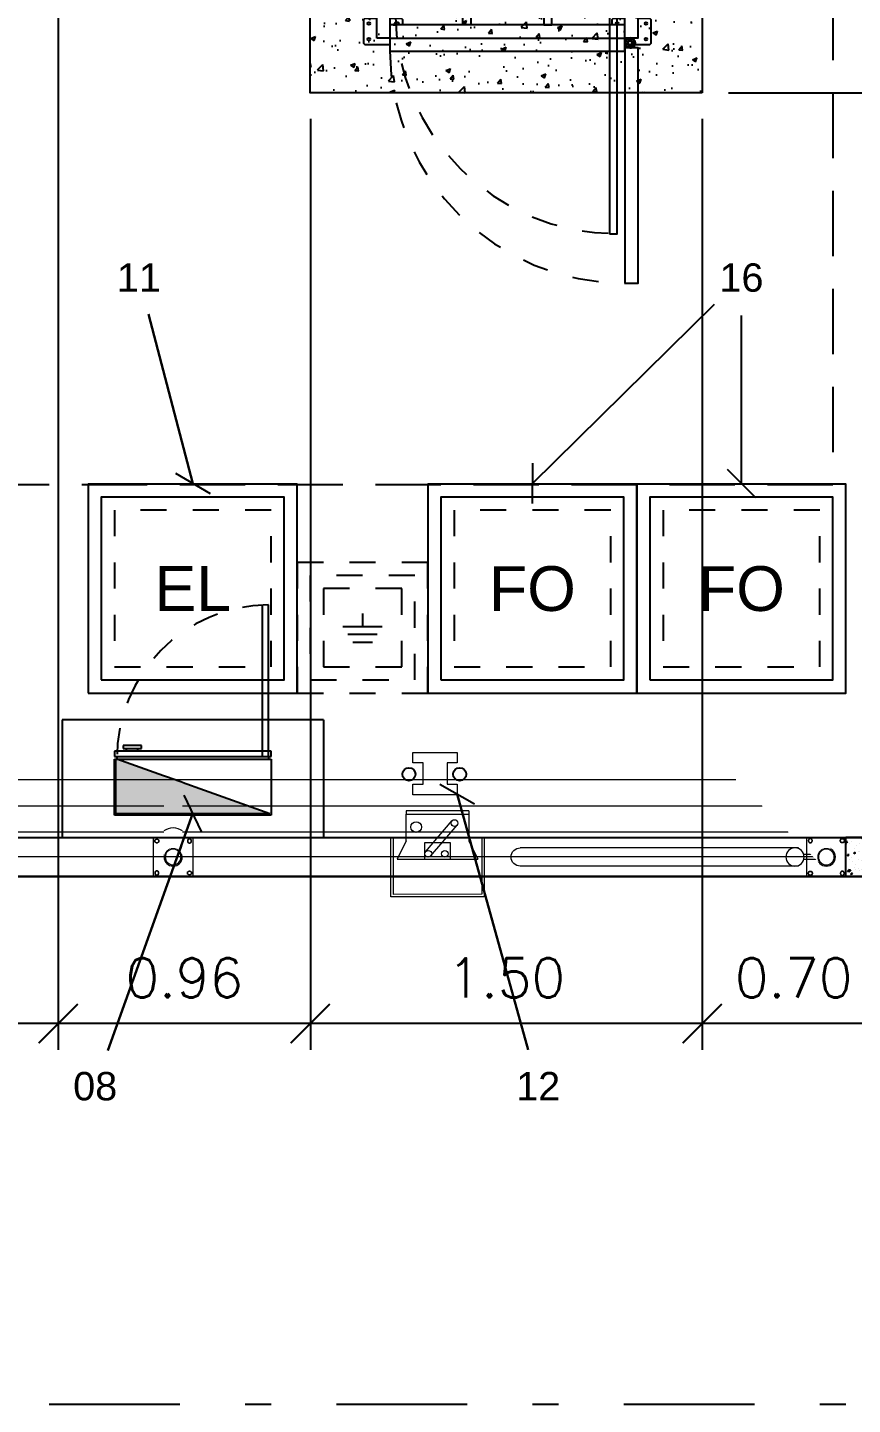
# Model space of a CAD drawing. Header units: inches. Extents: x -7660 to 802, y -193 to 3.
# Drawn here: x 215.03 to 218.19, y -93.46 to -88.19 of the extents above; entities that cross this region are included whole.
import ezdxf
from ezdxf.enums import TextEntityAlignment as Align

# ---------------------------------------------------------------- set-up
doc = ezdxf.new("R2010")
doc.units = ezdxf.units.IN
doc.header["$MEASUREMENT"] = 0
doc.set_wipeout_variables(frame=1)
for name, pattern in [('DASHDOT', [1, 0.5, -0.25, 0, -0.25]), ('DASHED2', [0.375, 0.25, -0.125]), ('HIDDEN', [0.375, 0.25, -0.125]), ('HIDDEN2', [0.1875, 0.125, -0.0625])]:
    doc.linetypes.add(name, pattern=pattern)
for name, color, linetype in [('0-A INSTALAR', 10, 'Continuous'), ('0-PENA03', 4, 'Continuous'), ('COTAS', 8, 'Continuous'), ('DM-COTAS', 7, 'Continuous'), ('PDF_0', 7, 'Continuous'), ('TANZ-COTAS', 8, 'Continuous'), ('TANZ-EXISTENTE', 9, 'Continuous')]:
    doc.layers.add(name, color=color, linetype=linetype)
doc.styles.add('Arial', font='arial.ttf')
doc.styles.add('Arial_TXT', font='arial.ttf')
doc.styles.add('cerca', font='romans.shx', dxfattribs={"height": 1})
doc.styles.add('Texto Cotas', font='romans.shx')
doc.linetypes.add('CERCA3', pattern='A,0.5,0.05,["X",cerca,S=0.1,R=0,X=-0.1,Y=-0.05],0.1', length=0.65)
doc.dimstyles.new('CLEMAR - 1-100', dxfattribs={"dimtxt": 15, "dimasz": 15, "dimexe": 7.5, "dimexo": 15, "dimgap": 7.5, "dimtad": 1, "dimdec": 0, "dimtxsty": 'Arial', "dimblk": 'OBLIQUE', "dimcen": 0, "dimdle": 7.5, "dimclrd": 8, "dimclre": 8, "dimclrt": 1, "dimadec": 0, "dimazin": 0, "dimtfac": 1, "dimtdec": 0, "dimtmove": 2, "dimatfit": 3, "dimldrblk": 'OBLIQUE', "dimfxl": 1, "dimtfill": 1, "dimtfillclr": 256, "dimarcsym": 0})
doc.dimstyles.new('huawei_stand Cota 1-100', dxfattribs={"dimscale": 0, "dimtxt": 0.15, "dimasz": 0.15, "dimexe": 0.1, "dimexo": 0.1, "dimgap": 0.1, "dimtad": 1, "dimzin": 0, "dimdsep": 46, "dimtxsty": 'Texto Cotas', "dimblk": 'ARCHTICK', "dimcen": 0.2, "dimdle": 0.1, "dimclrd": 256, "dimclre": 256, "dimclrt": 256, "dimadec": 0, "dimazin": 0, "dimtfac": 1, "dimtix": 1, "dimtmove": 0, "dimatfit": 3, "dimfxl": 1, "dimtolj": 1, "dimtzin": 0, "dimarcsym": 1})

# ---------------------------------------------------------------- blocks, each defined once
blk = doc.blocks.new('Base Planta Vivo Tipo 11')
at = {"true_color": 0xc7c8ca}
h = blk.add_hatch(dxfattribs=at)
h.set_pattern_fill('AR-CONC', color=9, scale=0.001)
h.set_pattern_definition([(50, (144.96999, -48.6538), (0.1821847, -0.015939), [0.01905, -0.20955]), (355, (144.96999, -48.6538), (-0.0352434, 0.191057), [0.01524, -0.1676406]), (100.4514, (144.98517, -48.65512), (0.146941, 0.175118), [0.01619, -0.17809]), (46.184, (144.96999, -48.603), (0.271079, -0.042042), [0.028575, -0.314325]), (96.6356, (144.99257, -48.6065), (0.237404, 0.247426), [0.024285, -0.267136]), (351.184, (144.96999, -48.603), (0.237404, 0.247426), [0.02286, -0.25146]), (21, (144.99539, -48.6157), (0.1516144, -0.102265), [0.01905, -0.20955]), (326, (144.99539, -48.6157), (0.061802, 0.184188), [0.01524, -0.16764]), (71.4514, (145.00802, -48.62422), (0.2134164, 0.081923), [0.01619, -0.17809]), (37.5, (144.969985, -48.653794), (0.0030886, 0.084555), [0, -0.165608, 0, -0.17018, 0, -0.168275]), (7.5, (144.969985, -48.65379), (0.0668197, 0.1001806), [0, -0.097028, 0, -0.161798, 0, -0.064135]), (327.5, (144.91334, -48.653794), (0.1355906, -0.0057287), [0, -0.0635, 0, -0.19812, 0, -0.26289]), (317.5, (144.88794, -48.65379), (0.1481292, 0.0254265), [0, -0.08255, 0, -0.131572, 0, -0.18669])])
h.paths.add_polyline_path([(145.6118, -44.4301), (144.1118, -44.4301), (144.1118, -45.9301), (145.6118, -45.9301)])
h.paths.add_polyline_path([(145.3167, -45.7093), (144.414, -45.7093), (144.414, -44.6975), (145.3167, -44.6975)], flags=16)
h.paths.add_polyline_path([(145.3167, -44.6975), (144.414, -44.6975), (144.414, -45.7093), (145.3167, -45.7093)], flags=16)
at = {"color": 251, "true_color": 0x636466}
blk.add_line((145.3168, -46.659), (145.3168, -45.7586), dxfattribs=at)
blk.add_lwpolyline([(145.6118, -45.9301), (144.1118, -45.9301), (144.1118, -44.4301), (145.6118, -44.4301)], close=True)
at = {"lineweight": 25}
for points in [[(144.414, -44.6962), (145.3144, -44.6962), (145.3144, -44.6458), (144.414, -44.6458)], [(145.3159, -45.7206), (145.3144, -44.6458), (145.3642, -44.6458), (145.3657, -45.7206)], [(144.4155, -45.7206), (145.3159, -45.7206), (145.3159, -45.6708), (144.4155, -45.6708)]]:
    blk.add_lwpolyline(points, close=True, dxfattribs=at)
for points in [[(145.3527, -45.7455), (145.4108, -45.7455), (145.4161, -45.7407), (145.4161, -45.6506), (145.4108, -45.6453), (145.3657, -45.6453)], [(144.4155, -45.7206), (144.4155, -45.7704), (145.3159, -45.7704), (145.3159, -45.7206)], [(145.3159, -45.7455), (145.3165, -45.7455)]]:
    blk.add_lwpolyline(points, dxfattribs=at)
blk.add_lwpolyline([(145.3354, -45.7199, 0.388857), (145.3162, -45.7374, 1.044652), (145.3547, -45.7391)], format="xyb", dxfattribs=at)
at = {"color": 251, "true_color": 0x636466}
blk.add_lwpolyline([(145.3168, -46.659), (145.3666, -46.659), (145.3666, -45.7586), (145.3168, -45.7586)], dxfattribs=at)
at = {"color": 251, "linetype": 'HIDDEN2', "ltscale": 0.5, "true_color": 0x636466}
blk.add_arc((145.3168, -45.7576), 0.9014, 180.8112, 270, dxfattribs=at)
at = {"layer": 'PDF_0', "lineweight": 25}
for centre, radius in [((144.3345, -44.6406), 0.00504), ((144.4447, -44.6406), 0.00504), ((145.2847, -44.6406), 0.00504), ((145.395, -44.6406), 0.00504), ((144.3345, -44.7005), 0.00504), ((144.4447, -44.7005), 0.00504), ((145.2847, -44.7005), 0.00504), ((145.395, -44.7005), 0.00504), ((144.336, -45.665), 0.00504), ((144.4462, -45.665), 0.00504), ((145.2862, -45.665), 0.00504), ((145.3965, -45.665), 0.00504), ((144.336, -45.7249), 0.00504), ((145.3354, -45.7391), 0.0193), ((145.3354, -45.7391), 0.0169), ((145.3354, -45.7391), 0.00978), ((145.3354, -45.7391), 0.00978), ((145.3354, -45.7391), 0.00741), ((145.3965, -45.7249), 0.00504)]:
    blk.add_circle(centre, radius, dxfattribs=at)
at = {"linetype": 'HIDDEN', "ltscale": 0.5}
blk.add_wipeout([(144.4368, -44.7451), (145.2868, -44.7451), (145.2868, -45.6196), (144.4368, -45.6196)], dxfattribs=at)
at = {"lineweight": 25}
for points in [[(144.4638, -44.6458), (144.4638, -44.6257), (144.4591, -44.6209), (144.3192, -44.6209), (144.3138, -44.6257), (144.3138, -44.7158), (144.3192, -44.7211), (144.3642, -44.7211)], [(145.3642, -44.7211), (145.4093, -44.7211), (145.4146, -44.7158), (145.4146, -44.6257), (145.4093, -44.6209), (145.2694, -44.6209), (145.264, -44.6257), (145.264, -44.6458)], [(144.414, -44.7211), (144.4591, -44.7211), (144.4638, -44.7158), (144.4638, -44.6962)], [(145.264, -44.6962), (145.264, -44.7158), (145.2694, -44.7211), (145.3144, -44.7211)], [(144.3657, -45.6453), (144.3207, -45.6453), (144.3153, -45.6506), (144.3153, -45.7407), (144.3207, -45.7455), (144.4155, -45.7455)], [(144.4653, -45.6708), (144.4653, -45.6506), (144.4606, -45.6453), (144.4155, -45.6453)], [(145.3159, -45.6453), (145.2709, -45.6453), (145.2655, -45.6506), (145.2655, -45.6708)]]:
    blk.add_lwpolyline(points, dxfattribs=at)
for points in [[(144.3657, -45.7206), (144.3642, -44.6458), (144.414, -44.6458), (144.4155, -45.7206)], [(144.6944, -44.6962), (144.724, -44.6962), (144.7255, -45.6708), (144.6959, -45.6708)], [(145.0044, -44.6962), (145.0059, -45.6708), (145.0355, -45.6708), (145.034, -44.6962)]]:
    blk.add_lwpolyline(points, close=True, dxfattribs=at)
at = {"color": 251, "true_color": 0x636466}
blk.add_lwpolyline([(145.2568, -46.4696), (145.2868, -46.4696), (145.2868, -45.6196), (145.2568, -45.6196)], close=True, dxfattribs=at)
at = {"color": 6, "linetype": 'Continuous'}
for centre in [(144.9628, -45.0776), (144.9628, -45.1776)]:
    blk.add_circle(centre, 0.0284, dxfattribs=at)
at = {"color": 3, "linetype": 'Continuous'}
blk.add_circle((144.7627, -45.179), 0.0174, dxfattribs=at)
at = {"color": 5, "linetype": 'Continuous'}
blk.add_circle((144.8628, -45.1783), 0.0284, dxfattribs=at)
at = {"color": 251, "linetype": 'HIDDEN2', "ltscale": 0.5, "true_color": 0x636466}
blk.add_arc((145.2868, -45.6196), 0.85, 180, 270, dxfattribs=at)
blk = doc.blocks.new('rgrg0r5gw51gw1egw1eg')
for p, q in [((3385.5664, -235.9365), (3385.5664, -236.0822)), ((3385.7121, -235.9365), (3385.5664, -235.9365)), ((3385.5668, -235.9621), (3385.5668, -235.9621)), ((3385.5687, -235.9595), (3385.5687, -235.9595)), ((3385.5793, -235.9564), (3385.5729, -235.9539)), ((3385.5747, -235.9595), (3385.5729, -235.9539)), ((3385.5794, -235.9564), (3385.5748, -235.9595)), ((3385.584, -235.9609), (3385.5758, -235.9622)), ((3385.5759, -235.962), (3385.5769, -235.9532)), ((3385.5841, -235.9607), (3385.5769, -235.9531)), ((3385.5852, -235.949), (3385.5862, -235.9432)), ((3385.5909, -235.9479), (3385.5853, -235.9484)), ((3385.5907, -235.9479), (3385.5862, -235.9426)), ((3385.5986, -235.9698), (3385.5986, -235.9698)), ((3385.6004, -235.9612), (3385.6004, -235.9612)), ((3385.6124, -235.9372), (3385.6124, -235.9372)), ((3385.6136, -235.968), (3385.6136, -235.968)), ((3385.6181, -235.9574), (3385.6181, -235.9574)), ((3385.6236, -235.9643), (3385.6236, -235.9643)), ((3385.6479, -235.9677), (3385.6479, -235.9677)), ((3385.6515, -235.9432), (3385.6526, -235.9374)), ((3385.6572, -235.9421), (3385.6517, -235.9426)), ((3385.657, -235.9421), (3385.6526, -235.9368)), ((3385.66, -235.9437), (3385.66, -235.9437)), ((3385.6611, -235.9745), (3385.6611, -235.9745)), ((3385.6674, -235.9553), (3385.6674, -235.9553)), ((3385.6828, -235.9456), (3385.6745, -235.9469)), ((3385.6746, -235.9467), (3385.6756, -235.9379)), ((3385.6829, -235.9453), (3385.6756, -235.9378)), ((3385.682, -235.972), (3385.682, -235.972)), ((3385.6927, -235.9401), (3385.6927, -235.9401)), ((3385.6973, -235.9657), (3385.6973, -235.9657)), ((3385.7121, -235.9489), (3385.7058, -235.9465)), ((3385.7077, -235.9521), (3385.7058, -235.9465)), ((3385.7072, -235.9439), (3385.7072, -235.9439)), ((3385.7121, -235.9491), (3385.7077, -235.9521)), ((3385.708, -235.9507), (3385.708, -235.9507)), ((3385.7121, -235.9365), (3385.7121, -236.0822)), ((3385.568, -235.9929), (3385.568, -235.9929)), ((3385.5691, -236.0237), (3385.5691, -236.0237)), ((3385.5723, -236.0186), (3385.5734, -236.0128)), ((3385.578, -236.0175), (3385.5725, -236.018)), ((3385.5778, -236.0175), (3385.5734, -236.0122)), ((3385.5809, -236.0009), (3385.5809, -236.0009)), ((3385.5871, -236.0065), (3385.5871, -236.0065)), ((3385.5897, -235.9931), (3385.5897, -235.9931)), ((3385.6018, -236.0234), (3385.5954, -236.021)), ((3385.5973, -236.0266), (3385.5954, -236.021)), ((3385.6019, -236.0235), (3385.5973, -236.0266)), ((3385.6031, -235.9806), (3385.6031, -235.9806)), ((3385.6147, -235.9988), (3385.6147, -235.9988)), ((3385.6248, -235.9977), (3385.6248, -235.9977)), ((3385.6349, -236.0102), (3385.6349, -236.0102)), ((3385.6365, -236.0044), (3385.6365, -236.0044)), ((3385.6387, -236.0128), (3385.6398, -236.007)), ((3385.6444, -236.0117), (3385.6389, -236.0122)), ((3385.6442, -236.0117), (3385.6397, -236.0064)), ((3385.6479, -236.0008), (3385.6479, -236.0008)), ((3385.6496, -235.9894), (3385.6519, -235.9871)), ((3385.6695, -236.0094), (3385.6496, -235.9894)), ((3385.6695, -236.0094), (3385.6496, -236.0293)), ((3385.6571, -235.9862), (3385.6506, -235.9837)), ((3385.6525, -235.9893), (3385.6506, -235.9837)), ((3385.6709, -236.0061), (3385.6519, -235.9871)), ((3385.6709, -236.0127), (3385.6519, -236.0317)), ((3385.6571, -235.9862), (3385.6525, -235.9893)), ((3385.657, -235.9899), (3385.657, -235.9899)), ((3385.6622, -236.0053), (3385.6622, -236.0053)), ((3385.7121, -236.0061), (3385.6709, -236.0061)), ((3385.7121, -236.0127), (3385.6709, -236.0127)), ((3385.6859, -236.0023), (3385.6859, -236.0023)), ((3385.6888, -236.0194), (3385.6888, -236.0194)), ((3385.7051, -236.007), (3385.7061, -236.0012)), ((3385.7108, -236.0059), (3385.7052, -236.0064)), ((3385.7106, -236.0059), (3385.7061, -236.0005)), ((3385.7064, -236.0085), (3385.7064, -236.0085)), ((3385.7091, -235.9815), (3385.7091, -235.9815)), ((3385.7103, -236.0123), (3385.7103, -236.0123)), ((3385.711, -235.9991), (3385.711, -235.9991)), ((3385.5718, -236.0661), (3385.5664, -236.0605)), ((3385.5718, -236.0663), (3385.5664, -236.0672)), ((3385.5702, -236.0545), (3385.5702, -236.0545)), ((3385.58, -236.0584), (3385.58, -236.0584)), ((3385.5856, -236.0662), (3385.5856, -236.0662)), ((3385.5995, -236.0426), (3385.5995, -236.0426)), ((3385.6051, -236.0538), (3385.6051, -236.0538)), ((3385.6141, -236.0296), (3385.6141, -236.0296)), ((3385.6158, -236.0296), (3385.6158, -236.0296)), ((3385.6169, -236.0604), (3385.6169, -236.0604)), ((3385.6259, -236.0822), (3385.6269, -236.0766)), ((3385.6314, -236.0813), (3385.6269, -236.0759)), ((3385.635, -236.0641), (3385.635, -236.0641)), ((3385.6384, -236.0661), (3385.6384, -236.0661)), ((3385.6491, -236.0342), (3385.6491, -236.0342)), ((3385.6496, -236.0293), (3385.6519, -236.0317)), ((3385.6535, -236.0518), (3385.6535, -236.0518)), ((3385.6545, -236.0517), (3385.6545, -236.0517)), ((3385.6623, -236.0521), (3385.6634, -236.0433)), ((3385.6705, -236.051), (3385.6623, -236.0523)), ((3385.6633, -236.0361), (3385.6633, -236.0361)), ((3385.6706, -236.0508), (3385.6634, -236.0433)), ((3385.6645, -236.0669), (3385.6645, -236.0669)), ((3385.6723, -236.0373), (3385.6723, -236.0373)), ((3385.6796, -236.0533), (3385.6731, -236.0508)), ((3385.675, -236.0564), (3385.6731, -236.0508)), ((3385.6735, -236.0707), (3385.6735, -236.0707)), ((3385.6796, -236.0533), (3385.675, -236.0564)), ((3385.6844, -236.062), (3385.6844, -236.062)), ((3385.6922, -236.0766), (3385.6933, -236.0708)), ((3385.6979, -236.0755), (3385.6924, -236.076)), ((3385.6977, -236.0755), (3385.6933, -236.0701)), ((3385.6966, -236.0737), (3385.6966, -236.0737)), ((3385.7039, -236.0496), (3385.7039, -236.0496)), ((3385.7074, -236.0611), (3385.7074, -236.0611)), ((3385.7114, -236.0431), (3385.7114, -236.0431)), ((3385.7121, -236.0822), (3385.5664, -236.0822)), ((3385.6316, -236.0813), (3385.626, -236.0818))]:
    blk.add_line(p, q)
blk = doc.blocks.new('gdhhgh')
for p, q in [((0.6931, 1.0972), (0.6278, 1.1118)), ((0.6324, 1.1045), (0.6351, 1.1165)), ((0.6335, 1.0813), (0.643, 1.1237)), ((0.6351, 1.1165), (0.6411, 1.1151)), ((0.68, 1.098), (0.6393, 1.1071)), ((0.6809, 1.102), (0.6402, 1.1111)), ((0.6551, 1.0925), (0.6612, 1.1197)), ((0.6555, 1.1126), (0.6677, 1.1099)), ((0.6595, 1.0915), (0.6656, 1.1187)), ((0.6704, 1.1221), (0.6677, 1.1099)), ((0.6742, 1.0722), (0.6837, 1.1146)), ((0.6355, 1.0669), (0.4332, 0.1644)), ((0.6662, 1.06), (0.464, 0.1575)), ((0.6963, 1.0673), (0.6114, 1.0863)), ((0.6324, 1.1045), (0.6384, 1.1031)), ((0.6851, 1.0927), (0.6791, 1.094)), ((0.6878, 1.1047), (0.6818, 1.106)), ((0.6851, 1.0927), (0.6878, 1.1047)), ((0.6449, 1.037), (0.5344, 0.5438)), ((0.651, 1.0356), (0.6388, 1.0384)), ((0.651, 1.0356), (0.6483, 1.0234)), ((0.5744, 0.5766), (0.5123, 0.5906)), ((0.4521, 0.1763), (0.5344, 0.5438)), ((0.5283, 0.5452), (0.5405, 0.5425)), ((0.5378, 0.5303), (0.5405, 0.5425)), ((0.3914, 0.2116), (0.3977, 0.2156)), ((0.4214, 0.1644), (0.3914, 0.2116)), ((0.4253, 0.1719), (0.3977, 0.2156)), ((0.4664, 0.2116), (0.4636, 0.1994)), ((0.4142, 0.1616), (0.4132, 0.1571)), ((0.4333, 0.1573), (0.4142, 0.1616)), ((0.4204, 0.1602), (0.4231, 0.1724)), ((0.4282, 0.1713), (0.4231, 0.1724)), ((0.4255, 0.1591), (0.4282, 0.1713)), ((0.4636, 0.1994), (0.4514, 0.2021)), ((0.4356, 0.1521), (0.4132, 0.1571))]:
    blk.add_line(p, q)
at = {"linetype": 'HIDDEN', "ltscale": 0.25}
blk.add_line((0.6539, 1.0768), (0.2109, 0.2316), dxfattribs=at)
for centre, radius in [((0.5918, 1.0914), 0.0158), ((0.5885, 1.0903), 0.00666), ((0.6539, 1.0768), 0.0158), ((0.7162, 1.0635), 0.0158), ((0.5433, 0.5836), 0.0158), ((0.4245, 0.1664), 0.00369), ((0.4486, 0.161), 0.0158)]:
    blk.add_circle(centre, radius)
blk.add_arc((0.6539, 1.0768), 0.0209, 167.3687, 347.3687)
blk.add_arc((0.6533, 1.0741), 0.9516, 242.297, 257.3687, dxfattribs=at)
at = {"yscale": 1.029517181521879, "zscale": 1.029517181521879, "rotation": 257.3686915360678}
for p, xscale in [((999.9879, 3349.2732), 1.029517181521879), ((-524.6896, -3454.2768), -1.02951718152188)]:
    blk.add_blockref('rgrg0r5gw51gw1egw1eg', p, dxfattribs=dict(at, xscale=xscale))
blk = doc.blocks.new('*U588')
at = {"lineweight": 5}
for p, q in [((5535.91, 2516.4599), (5535.909, 2516.4599)), ((5535.91, 2516.4535), (5535.909, 2516.4535)), ((5535.9105, 2516.4608), (5535.91, 2516.4617)), ((5535.9105, 2516.4526), (5535.91, 2516.4517)), ((5535.9161, 2516.464), (5535.9156, 2516.4649)), ((5535.9161, 2516.4494), (5535.9156, 2516.4485)), ((5535.9171, 2516.464), (5535.9176, 2516.4649)), ((5535.9171, 2516.4494), (5535.9176, 2516.4485)), ((5535.9227, 2516.4608), (5535.9232, 2516.4617)), ((5535.9227, 2516.4526), (5535.9232, 2516.4517)), ((5535.9232, 2516.4599), (5535.9242, 2516.4599)), ((5535.9232, 2516.4535), (5535.9242, 2516.4535)), ((5536.0347, 2516.4599), (5536.0337, 2516.4599)), ((5536.0347, 2516.4535), (5536.0337, 2516.4535)), ((5536.0352, 2516.4608), (5536.0347, 2516.4617)), ((5536.0352, 2516.4526), (5536.0347, 2516.4517)), ((5536.0409, 2516.464), (5536.0404, 2516.4649)), ((5536.0409, 2516.4494), (5536.0404, 2516.4485)), ((5536.0419, 2516.464), (5536.0424, 2516.4649)), ((5536.0419, 2516.4494), (5536.0424, 2516.4485)), ((5536.0475, 2516.4608), (5536.048, 2516.4617)), ((5536.0475, 2516.4526), (5536.048, 2516.4517)), ((5536.048, 2516.4599), (5536.049, 2516.4599)), ((5536.048, 2516.4535), (5536.049, 2516.4535)), ((5535.91, 2516.3375), (5535.909, 2516.3375)), ((5535.9105, 2516.3384), (5535.91, 2516.3392)), ((5535.9161, 2516.3416), (5535.9156, 2516.3425)), ((5535.9171, 2516.3416), (5535.9176, 2516.3425)), ((5535.9227, 2516.3384), (5535.9232, 2516.3392)), ((5535.9232, 2516.3375), (5535.9242, 2516.3375)), ((5535.969, 2516.3619), (5535.969, 2516.309)), ((5535.979, 2516.3605), (5535.979, 2516.3105)), ((5535.989, 2516.3619), (5535.989, 2516.309)), ((5535.91, 2516.331), (5535.909, 2516.331)), ((5535.9105, 2516.3302), (5535.91, 2516.3293)), ((5535.9161, 2516.3269), (5535.9156, 2516.3261)), ((5535.9171, 2516.3269), (5535.9176, 2516.3261)), ((5535.9227, 2516.3302), (5535.9232, 2516.3293)), ((5535.9232, 2516.331), (5535.9242, 2516.331)), ((5536.014, 2516.2889), (5536.014, 2515.2239)), ((5535.9137, 2513.964), (5535.9128, 2513.9645)), ((5535.9145, 2513.9645), (5535.9145, 2513.9655)), ((5535.921, 2513.9645), (5535.921, 2513.9655)), ((5535.9219, 2513.964), (5535.9227, 2513.9645)), ((5536.0361, 2513.964), (5536.0352, 2513.9645)), ((5536.0369, 2513.9645), (5536.0369, 2513.9655)), ((5536.0434, 2513.9645), (5536.0434, 2513.9655)), ((5536.0443, 2513.964), (5536.0452, 2513.9645)), ((5535.9104, 2513.9584), (5535.9095, 2513.9589)), ((5535.9104, 2513.9574), (5535.9095, 2513.9569)), ((5535.9137, 2513.9518), (5535.9128, 2513.9513)), ((5535.9145, 2513.9513), (5535.9145, 2513.9503)), ((5535.921, 2513.9513), (5535.921, 2513.9503)), ((5535.9219, 2513.9518), (5535.9227, 2513.9513)), ((5535.9251, 2513.9584), (5535.926, 2513.9589)), ((5535.9251, 2513.9574), (5535.926, 2513.9569)), ((5536.0328, 2513.9584), (5536.032, 2513.9589)), ((5536.0328, 2513.9574), (5536.032, 2513.9569)), ((5536.0475, 2513.9584), (5536.0484, 2513.9589)), ((5536.0475, 2513.9574), (5536.0484, 2513.9569)), ((5535.9104, 2513.8336), (5535.9095, 2513.8341)), ((5535.9104, 2513.8326), (5535.9095, 2513.8321)), ((5535.9137, 2513.8392), (5535.9128, 2513.8397)), ((5535.9137, 2513.827), (5535.9128, 2513.8265)), ((5535.9145, 2513.8397), (5535.9145, 2513.8407)), ((5535.9145, 2513.8265), (5535.9145, 2513.8255)), ((5535.921, 2513.8397), (5535.921, 2513.8407)), ((5535.921, 2513.8265), (5535.921, 2513.8255)), ((5535.9219, 2513.8392), (5535.9227, 2513.8397)), ((5535.9219, 2513.827), (5535.9227, 2513.8265)), ((5535.9251, 2513.8336), (5535.926, 2513.8341)), ((5535.9251, 2513.8326), (5535.926, 2513.8321)), ((5536.0328, 2513.8326), (5536.032, 2513.8321)), ((5536.0361, 2513.827), (5536.0352, 2513.8265)), ((5536.0369, 2513.8265), (5536.0369, 2513.8255)), ((5536.0434, 2513.8265), (5536.0434, 2513.8255)), ((5536.0443, 2513.827), (5536.0452, 2513.8265)), ((5536.0475, 2513.8326), (5536.0484, 2513.8321))]:
    blk.add_line(p, q, dxfattribs=at)
at = {"linetype": 'CERCA3', "lineweight": 5, "ltscale": 0.3}
blk.add_line((5535.979, 2516.3655), (5535.979, 2509.345), dxfattribs=at)
at = {"lineweight": 5}
for points in [[(5535.9242, 2516.4599), (5535.9242, 2516.4535, -0.267949), (5535.9232, 2516.4517), (5535.9176, 2516.4485, -0.267949), (5535.9156, 2516.4485), (5535.91, 2516.4517, -0.267949), (5535.909, 2516.4535), (5535.909, 2516.4599, -0.267949), (5535.91, 2516.4617), (5535.9156, 2516.4649, -0.267949), (5535.9176, 2516.4649), (5535.9232, 2516.4617, -0.267949)], [(5535.9232, 2516.4599), (5535.9232, 2516.4535, -0.267949), (5535.9227, 2516.4526), (5535.9171, 2516.4494, -0.267949), (5535.9161, 2516.4494), (5535.9105, 2516.4526, -0.267949), (5535.91, 2516.4535), (5535.91, 2516.4599, -0.267949), (5535.9105, 2516.4608), (5535.9161, 2516.464, -0.267949), (5535.9171, 2516.464), (5535.9227, 2516.4608, -0.267949)], [(5536.0337, 2516.4599), (5536.0337, 2516.4535, 0.267949), (5536.0347, 2516.4517), (5536.0404, 2516.4485, 0.267949), (5536.0424, 2516.4485), (5536.048, 2516.4517, 0.267949), (5536.049, 2516.4535), (5536.049, 2516.4599, 0.267949), (5536.048, 2516.4617), (5536.0424, 2516.4649, 0.267949), (5536.0404, 2516.4649), (5536.0347, 2516.4617, 0.267949)], [(5536.0347, 2516.4599), (5536.0347, 2516.4535, 0.267949), (5536.0352, 2516.4526), (5536.0409, 2516.4494, 0.267949), (5536.0419, 2516.4494), (5536.0475, 2516.4526, 0.267949), (5536.048, 2516.4535), (5536.048, 2516.4599, 0.267949), (5536.0475, 2516.4608), (5536.0419, 2516.464, 0.267949), (5536.0409, 2516.464), (5536.0352, 2516.4608, 0.267949)], [(5535.9242, 2516.331), (5535.9242, 2516.3375, 0.267949), (5535.9232, 2516.3392), (5535.9176, 2516.3425, 0.267949), (5535.9156, 2516.3425), (5535.91, 2516.3392, 0.267949), (5535.909, 2516.3375), (5535.909, 2516.331, 0.267949), (5535.91, 2516.3293), (5535.9156, 2516.3261, 0.267949), (5535.9176, 2516.3261), (5535.9232, 2516.3293, 0.267949)], [(5535.9232, 2516.331), (5535.9232, 2516.3375, 0.267949), (5535.9227, 2516.3384), (5535.9171, 2516.3416, 0.267949), (5535.9161, 2516.3416), (5535.9105, 2516.3384, 0.267949), (5535.91, 2516.3375), (5535.91, 2516.331, 0.267949), (5535.9105, 2516.3302), (5535.9161, 2516.3269, 0.267949), (5535.9171, 2516.3269), (5535.9227, 2516.3302, 0.267949)], [(5535.9145, 2513.9503), (5535.921, 2513.9503, 0.267949), (5535.9227, 2513.9513), (5535.926, 2513.9569, 0.267949), (5535.926, 2513.9589), (5535.9227, 2513.9645, 0.267949), (5535.921, 2513.9655), (5535.9145, 2513.9655, 0.267949), (5535.9128, 2513.9645), (5535.9095, 2513.9589, 0.267949), (5535.9095, 2513.9569), (5535.9128, 2513.9513, 0.267949)], [(5535.9145, 2513.9513), (5535.921, 2513.9513, 0.267949), (5535.9219, 2513.9518), (5535.9251, 2513.9574, 0.267949), (5535.9251, 2513.9584), (5535.9219, 2513.964, 0.267949), (5535.921, 2513.9645), (5535.9145, 2513.9645, 0.267949), (5535.9137, 2513.964), (5535.9104, 2513.9584, 0.267949), (5535.9104, 2513.9574), (5535.9137, 2513.9518, 0.267949)], [(5535.9145, 2513.8407), (5535.921, 2513.8407, -0.267949), (5535.9227, 2513.8397), (5535.926, 2513.8341, -0.267949), (5535.926, 2513.8321), (5535.9227, 2513.8265, -0.267949), (5535.921, 2513.8255), (5535.9145, 2513.8255, -0.267949), (5535.9128, 2513.8265), (5535.9095, 2513.8321, -0.267949), (5535.9095, 2513.8341), (5535.9128, 2513.8397, -0.267949)], [(5535.9145, 2513.8397), (5535.921, 2513.8397, -0.267949), (5535.9219, 2513.8392), (5535.9251, 2513.8336, -0.267949), (5535.9251, 2513.8326), (5535.9219, 2513.827, -0.267949), (5535.921, 2513.8265), (5535.9145, 2513.8265, -0.267949), (5535.9137, 2513.827), (5535.9104, 2513.8326, -0.267949), (5535.9104, 2513.8336), (5535.9137, 2513.8392, -0.267949)]]:
    blk.add_lwpolyline(points, format="xyb", close=True, dxfattribs=at)
at = {"linetype": 'CERCA3', "lineweight": 5, "ltscale": 0.3}
for points in [[(5536.0752, 2509.4412), (5536.0752, 2516.2497)], [(5536.1752, 2509.5413), (5536.1752, 2516.1497)]]:
    blk.add_lwpolyline(points, dxfattribs=at)
at = {"lineweight": 5}
for centre in [(5535.979, 2516.3955), (5535.979, 2516.2755), (5535.979, 2516.2755), (5535.979, 2513.8955)]:
    blk.add_circle(centre, 0.035, dxfattribs=at)
blk.add_arc((5535.979, 2515.2239), 0.035, 180, 0, dxfattribs=at)
for points in [[(5535.9542, 2516.3707), (5536.2834, 2516.0414), (5536.2948, 2516.0338), (5536.3025, 2516.0316), (5536.3095, 2516.0311), (5536.3138, 2516.0316), (5536.3199, 2516.0331), (5536.323, 2516.0344), (5536.328, 2516.0372), (5536.3329, 2516.0414), (5536.3351, 2516.0438), (5536.3372, 2516.0465), (5536.3393, 2516.0501), (5536.3409, 2516.0536), (5536.3421, 2516.0576), (5536.343, 2516.0627), (5536.3431, 2516.0686), (5536.3422, 2516.0743), (5536.3411, 2516.0781), (5536.339, 2516.0827), (5536.3364, 2516.0868), (5536.3329, 2516.0909), (5536.0037, 2516.4202), (5536.0067, 2516.4168), (5536.0099, 2516.4119), (5536.0116, 2516.408), (5536.013, 2516.4036), (5536.0138, 2516.3988), (5536.014, 2516.3949), (5536.0137, 2516.3909), (5536.0128, 2516.3866), (5536.0119, 2516.3836), (5536.0093, 2516.3781), (5536.0064, 2516.3738), (5536.0037, 2516.3707), (5536.0011, 2516.3683), (5535.9976, 2516.3658), (5535.994, 2516.3639), (5535.9898, 2516.3622), (5535.9856, 2516.3611), (5535.9796, 2516.3605), (5535.975, 2516.3607), (5535.9671, 2516.3625), (5535.9636, 2516.364), (5535.958, 2516.3675)], [(5535.979, 2513.8605), (5536.3096, 2513.8604), (5536.323, 2513.8631), (5536.33, 2513.8669), (5536.3353, 2513.8716), (5536.338, 2513.875), (5536.3412, 2513.8803), (5536.3425, 2513.8834), (5536.344, 2513.8889), (5536.3446, 2513.8954), (5536.3444, 2513.8986), (5536.344, 2513.902), (5536.3429, 2513.9061), (5536.3416, 2513.9096), (5536.3396, 2513.9134), (5536.3367, 2513.9176), (5536.3325, 2513.9218), (5536.3279, 2513.9252), (5536.3244, 2513.9271), (5536.3196, 2513.9289), (5536.3149, 2513.93), (5536.3096, 2513.9304), (5535.979, 2513.9305), (5535.9835, 2513.9302), (5535.9893, 2513.9289), (5535.9932, 2513.9275), (5535.9973, 2513.9253), (5536.0012, 2513.9225), (5536.0041, 2513.9199), (5536.0067, 2513.9168), (5536.0092, 2513.9131), (5536.0107, 2513.9103), (5536.0127, 2513.9047), (5536.0137, 2513.8995), (5536.014, 2513.8955), (5536.0138, 2513.8919), (5536.0131, 2513.8877), (5536.0119, 2513.8837), (5536.0102, 2513.8796), (5536.008, 2513.8759), (5536.0041, 2513.8712), (5536.0008, 2513.8681), (5535.9939, 2513.8638), (5535.9904, 2513.8624), (5535.984, 2513.8608)]]:
    blk.add_wipeout(points, dxfattribs=at)
for p, q in [((5536.0347, 2516.3375), (5536.0337, 2516.3375)), ((5536.0352, 2516.3384), (5536.0347, 2516.3392)), ((5536.0409, 2516.3416), (5536.0404, 2516.3425)), ((5536.0419, 2516.3416), (5536.0424, 2516.3425)), ((5536.0475, 2516.3384), (5536.048, 2516.3392)), ((5536.048, 2516.3375), (5536.049, 2516.3375)), ((5535.944, 2516.2889), (5535.944, 2515.2239)), ((5536.0347, 2516.331), (5536.0337, 2516.331)), ((5536.0352, 2516.3302), (5536.0347, 2516.3293)), ((5536.0409, 2516.3269), (5536.0404, 2516.3261)), ((5536.0419, 2516.3269), (5536.0424, 2516.3261)), ((5536.0475, 2516.3302), (5536.048, 2516.3293)), ((5536.048, 2516.331), (5536.049, 2516.331)), ((5536.0361, 2513.9518), (5536.0352, 2513.9513)), ((5536.0369, 2513.9513), (5536.0369, 2513.9503)), ((5536.0434, 2513.9513), (5536.0434, 2513.9503)), ((5536.0443, 2513.9518), (5536.0452, 2513.9513)), ((5536.0328, 2513.8336), (5536.032, 2513.8341)), ((5536.0361, 2513.8392), (5536.0352, 2513.8397)), ((5536.0369, 2513.8397), (5536.0369, 2513.8407)), ((5536.0434, 2513.8397), (5536.0434, 2513.8407)), ((5536.0443, 2513.8392), (5536.0452, 2513.8397)), ((5536.0475, 2513.8336), (5536.0484, 2513.8341))]:
    blk.add_line(p, q, dxfattribs=at)
blk.add_lwpolyline([(5536.054, 2516.3205), (5536.054, 2516.4705), (5535.904, 2516.4705), (5535.904, 2516.3205)], close=True, dxfattribs=at)
for points in [[(5536.0337, 2516.331), (5536.0337, 2516.3375, -0.267949), (5536.0347, 2516.3392), (5536.0404, 2516.3425, -0.267949), (5536.0424, 2516.3425), (5536.048, 2516.3392, -0.267949), (5536.049, 2516.3375), (5536.049, 2516.331, -0.267949), (5536.048, 2516.3293), (5536.0424, 2516.3261, -0.267949), (5536.0404, 2516.3261), (5536.0347, 2516.3293, -0.267949)], [(5536.0347, 2516.331), (5536.0347, 2516.3375, -0.267949), (5536.0352, 2516.3384), (5536.0409, 2516.3416, -0.267949), (5536.0419, 2516.3416), (5536.0475, 2516.3384, -0.267949), (5536.048, 2516.3375), (5536.048, 2516.331, -0.267949), (5536.0475, 2516.3302), (5536.0419, 2516.3269, -0.267949), (5536.0409, 2516.3269), (5536.0352, 2516.3302, -0.267949)], [(5536.0434, 2513.9503), (5536.0369, 2513.9503, -0.267949), (5536.0352, 2513.9513), (5536.032, 2513.9569, -0.267949), (5536.032, 2513.9589), (5536.0352, 2513.9645, -0.267949), (5536.0369, 2513.9655), (5536.0434, 2513.9655, -0.267949), (5536.0452, 2513.9645), (5536.0484, 2513.9589, -0.267949), (5536.0484, 2513.9569), (5536.0452, 2513.9513, -0.267949)], [(5536.0434, 2513.9513), (5536.0369, 2513.9513, -0.267949), (5536.0361, 2513.9518), (5536.0328, 2513.9574, -0.267949), (5536.0328, 2513.9584), (5536.0361, 2513.964, -0.267949), (5536.0369, 2513.9645), (5536.0434, 2513.9645, -0.267949), (5536.0443, 2513.964), (5536.0475, 2513.9584, -0.267949), (5536.0475, 2513.9574), (5536.0443, 2513.9518, -0.267949)], [(5536.0434, 2513.8407), (5536.0369, 2513.8407, 0.267949), (5536.0352, 2513.8397), (5536.032, 2513.8341, 0.267949), (5536.032, 2513.8321), (5536.0352, 2513.8265, 0.267949), (5536.0369, 2513.8255), (5536.0434, 2513.8255, 0.267949), (5536.0452, 2513.8265), (5536.0484, 2513.8321, 0.267949), (5536.0484, 2513.8341), (5536.0452, 2513.8397, 0.267949)], [(5536.0434, 2513.8397), (5536.0369, 2513.8397, 0.267949), (5536.0361, 2513.8392), (5536.0328, 2513.8336, 0.267949), (5536.0328, 2513.8326), (5536.0361, 2513.827, 0.267949), (5536.0369, 2513.8265), (5536.0434, 2513.8265, 0.267949), (5536.0443, 2513.827), (5536.0475, 2513.8326, 0.267949), (5536.0475, 2513.8336), (5536.0443, 2513.8392, 0.267949)]]:
    blk.add_lwpolyline(points, format="xyb", close=True, dxfattribs=at)
at = {"linetype": 'CERCA3', "lineweight": 5, "ltscale": 0.3}
blk.add_lwpolyline([(5536.2752, 2509.6413), (5536.2752, 2516.0497)], dxfattribs=at)
at = {"lineweight": 5}
blk.add_lwpolyline([(5536.054, 2513.9305), (5536.054, 2513.9705), (5535.904, 2513.9705), (5535.904, 2513.8205), (5536.054, 2513.8205), (5536.054, 2513.8605)], dxfattribs=at)
for centre in [(5535.979, 2516.3955), (5535.979, 2513.8955)]:
    blk.add_circle(centre, 0.03, dxfattribs=at)
blk.add_arc((5536.0322, 2513.8955), 0.0591, 323.7057, 36.2943, dxfattribs=at)
blk = doc.blocks.new('*U339')
at = {"color": 0}
for p, q in [((0, 305), (0, 255)), ((-75, 255), (75, 255)), ((-56.25, 225), (56.25, 225)), ((-37.5, 195), (37.5, 195))]:
    blk.add_line(p, q, dxfattribs=at)
at = {"color": 0, "linetype": 'HIDDEN'}
for points in [[(-250, 0), (250, 0), (250, 500), (-250, 500)], [(-200, 50), (200, 50), (200, 450), (-200, 450)], [(-150, 100), (150, 100), (150, 400), (-150, 400)]]:
    blk.add_lwpolyline(points, close=True, dxfattribs=at)
blk = doc.blocks.new('ewsls452.')
at = {"ltscale": 200}
blk.add_hatch(color=256, dxfattribs=at).paths.add_polyline_path([(-0.4122, 0.5044), (0.1728, 0.2944), (0.1778, 0.2944), (0.1778, 0.5044)])
at = {"ltscale": 5}
for p, q in [((-0.6172, 0.1444), (-0.6172, 0.5943)), ((0.3828, 0.1444), (0.3828, 0.5943)), ((-0.6172, 0.1444), (0.3828, 0.1444))]:
    blk.add_line(p, q, dxfattribs=at)
at = {"ltscale": 200}
for p, q in [((-0.4172, 0.2944), (-0.4172, 0.5094)), ((-0.4172, 0.5094), (0.1828, 0.5094)), ((-0.4122, 0.5044), (0.1778, 0.5044)), ((-0.4122, 0.5044), (0.1728, 0.2944)), ((0.1778, 0.5044), (0.1778, 0.2944)), ((0.1828, 0.5094), (0.1828, 0.2944)), ((0.1828, 0.2944), (-0.4172, 0.2944)), ((0.1828, 0.2844), (-0.4172, 0.2844)), ((-0.4172, 0.2844), (-0.4172, 0.2644)), ((-0.4172, 0.2644), (0.1828, 0.2644)), ((0.1778, 0.2944), (-0.4122, 0.2944)), ((-0.4072, 0.2844), (-0.4072, 0.2944)), ((0.0932, 0.2644), (0.0932, 0.2546)), ((0.1378, 0.2546), (0.1378, 0.2644)), ((0.1728, 0.2844), (0.1728, 0.2944)), ((0.1828, 0.2644), (0.1828, 0.2844)), ((0.0795, 0.2546), (0.0795, 0.2423)), ((0.1494, 0.2546), (0.0795, 0.2546)), ((0.0795, 0.2423), (0.1494, 0.2423)), ((0.1494, 0.2423), (0.1494, 0.2546))]:
    blk.add_line(p, q, dxfattribs=at)
at = {"linetype": 'DASHED2', "ltscale": 200}
for p, q in [((-0.4072, 0.2844), (-0.4072, -0.2956)), ((-0.4072, 0.2844), (-0.4072, -0.2956)), ((-0.3846, 0.2844), (-0.3846, -0.2956))]:
    blk.add_line(p, q, dxfattribs=at)
blk.add_lwpolyline([(-0.1912, 0.5072), (-0.1968, 0.5072)])
at = {"linetype": 'DASHED2', "ltscale": 0.2}
blk.add_arc((-0.4122, 0.2894), 0.585, 270.4897, 0.4897, dxfattribs=at)
blk = doc.blocks.new('*U341')
for points in [[(-400, 0), (400, 0), (400, 800), (-400, 800)], [(-350, 50), (350, 50), (350, 750), (-350, 750)]]:
    blk.add_lwpolyline(points, close=True)
at = {"linetype": 'HIDDEN'}
blk.add_lwpolyline([(-300, 100), (300, 100), (300, 700), (-300, 700)], close=True, dxfattribs=at)
at = {"style": 'Arial'}
blk.add_text('FO', height=171.43, dxfattribs=at).set_placement((0, 400), align=Align.MIDDLE)
blk = doc.blocks.new('*U340')
for points in [[(-400, 0), (400, 0), (400, 800), (-400, 800)], [(-350, 50), (350, 50), (350, 750), (-350, 750)]]:
    blk.add_lwpolyline(points, close=True)
at = {"linetype": 'HIDDEN'}
blk.add_lwpolyline([(-300, 100), (300, 100), (300, 700), (-300, 700)], close=True, dxfattribs=at)
at = {"style": 'Arial'}
blk.add_text('EL', height=171.43, dxfattribs=at).set_placement((0, 400), align=Align.MIDDLE)
blk = doc.blocks.new('Medidor 01')
at = {"lineweight": 5}
for p, q in [((267.4467, -64.5441, 0), (267.4467, -64.4421, 0)), ((267.6871, -64.4294, 0), (267.6871, -64.5441, 0)), ((267.4129, -64.6147, 0), (267.7209, -64.6147, 0))]:
    blk.add_line(p, q, dxfattribs=at)
for points in [[(267.6871, -64.4294), (267.4467, -64.4294), (267.4467, -64.4421), (267.6871, -64.4421)], [(267.736, -64.5315), (267.736, -64.7494), (267.3983, -64.7494), (267.3983, -64.5314)], [(267.4467, -64.5441), (267.4129, -64.6147)], [(267.6871, -64.5441), (267.7209, -64.6147)]]:
    blk.add_lwpolyline(points, dxfattribs=at)
at = {"lineweight": 5, "ltscale": 20}
for points in [[(267.5209, -64.5871), (267.6228, -64.4674)], [(267.5407, -64.6039), (267.6422, -64.4848)]]:
    blk.add_lwpolyline(points, dxfattribs=at)
at = {"lineweight": 5}
for points in [[(267.3883, -64.5314), (267.746, -64.5314), (267.746, -64.7594), (267.3883, -64.7594)], [(267.6171, -64.5522), (267.5166, -64.5522), (267.5166, -64.6147), (267.6171, -64.6147)]]:
    blk.add_lwpolyline(points, close=True, dxfattribs=at)
at = {"lineweight": 5, "ltscale": 20}
for centre, radius in [((267.4852, -64.4918, 0), 0.0203), ((267.632, -64.4767, 0), 0.013), ((267.5318, -64.5944, 0), 0.013), ((267.595, -64.5944, 0), 0.013)]:
    blk.add_circle(centre, radius, dxfattribs=at)
blk = doc.blocks.new('*U343')
at = {"lineweight": 5}
blk.add_lwpolyline([(266.5204, -64.3687), (266.5204, -64.3283), (266.5598, -64.3283), (266.5598, -64.2465), (266.5204, -64.2465), (266.5204, -64.206), (266.6895, -64.206), (266.6895, -64.2465), (266.6508, -64.2465), (266.6508, -64.3283), (266.6895, -64.3283), (266.6895, -64.3687)], close=True, dxfattribs=at)
at = {"color": 5}
blk.add_circle((266.5051, -64.2899, 0), 0.025, dxfattribs=at)
at = {"color": 6}
blk.add_circle((266.6991, -64.2899, 0), 0.025, dxfattribs=at)
blk.add_blockref('Medidor 01', (-0.9527, 0))
blk = doc.blocks.new('dasdasdasczxcz')
blk.add_blockref('Base Planta Vivo Tipo 11', (69.578, -66.5553))
at = {"ltscale": 5}
for name, p, xscale, yscale, zscale in [('*U340', (213.2398, -114.783, 0), 0.001, 0.001, 0.001), ('*U341', (214.5398, -114.783, 0), 0.001, 0.001, 0.001), ('*U341', (215.3398, -114.783, 0), 0.001, 0.001, 0.001), ('*U339', (213.8898, -114.783, 0), 0.001000000000000001, 0.001000000000000001, 0.001000000000000001)]:
    blk.add_blockref(name, p, dxfattribs=dict(at, xscale=xscale, yscale=yscale, zscale=zscale))
at = {"rotation": 282.631308463953}
blk.add_blockref('gdhhgh', (215.6526, -115.0078), dxfattribs=at)
at = {"xscale": -1, "rotation": 270}
blk.add_blockref('*U588', (-2300.7307, -5651.3894), dxfattribs=at)
for points in [[(217.1898, -103.8854), (208.4898, -103.8854), (208.4898, -115.4854), (217.1898, -115.4854)], [(217.0398, -104.0354), (208.6398, -104.0354), (208.6398, -115.3354), (217.0398, -115.3354)]]:
    blk.add_lwpolyline(points, close=True)
for name, p, rotation in [('ewsls452.', (213.1226, -114.7412, 0), 180), ('*U343', (-52.4477, -50.8453), 0.008892774572398385)]:
    blk.add_blockref(name, p, dxfattribs=dict(rotation=rotation))
blk = doc.blocks.new('_ArchTick')
at = {"const_width": 0.05}
blk.add_lwpolyline([(-0.5, -0.5), (0.5, 0.5)], dxfattribs=at)
blk = doc.blocks.new('*D595')
at = {"layer": 'DM-COTAS', "lineweight": -2}
for p, q in [((217.6131, -88.5369), (217.6131, -92.0995)), ((218.3131, -91.5369), (218.3131, -92.0995)), ((218.4131, -91.9995), (217.5131, -91.9995))]:
    blk.add_line(p, q, dxfattribs=at)
at = {"layer": 'DM-COTAS', "lineweight": -2, "xscale": 0.15, "yscale": 0.15, "zscale": 0.15, "rotation": 180}
blk.add_blockref('_ArchTick', (217.6131, -91.9995), dxfattribs=at)
at = {"layer": 'DM-COTAS', "lineweight": -2, "xscale": 0.15, "yscale": 0.15, "zscale": 0.15}
blk.add_blockref('_ArchTick', (218.3131, -91.9995), dxfattribs=at)
at = {"layer": 'DM-COTAS', "insert": (217.9631, -91.8245), "char_height": 0.15, "attachment_point": 5, "style": 'Texto Cotas'}
blk.add_mtext('\\A1;0.70', dxfattribs=at)
blk = doc.blocks.new('*D596')
at = {"layer": 'DM-COTAS', "lineweight": -2}
for p, q in [((216.1131, -88.5369), (216.1131, -92.0995)), ((217.6131, -88.5369), (217.6131, -92.0995)), ((217.7131, -91.9995), (216.0131, -91.9995))]:
    blk.add_line(p, q, dxfattribs=at)
at = {"layer": 'DM-COTAS', "lineweight": -2, "xscale": 0.15, "yscale": 0.15, "zscale": 0.15, "rotation": 180}
blk.add_blockref('_ArchTick', (216.1131, -91.9995), dxfattribs=at)
at = {"layer": 'DM-COTAS', "lineweight": -2, "xscale": 0.15, "yscale": 0.15, "zscale": 0.15}
blk.add_blockref('_ArchTick', (217.6131, -91.9995), dxfattribs=at)
at = {"layer": 'DM-COTAS', "insert": (216.8631, -91.8245), "char_height": 0.15, "attachment_point": 5, "style": 'Texto Cotas'}
blk.add_mtext('\\A1;1.50', dxfattribs=at)
blk = doc.blocks.new('*D597')
at = {"layer": 'DM-COTAS', "lineweight": -2}
for p, q in [((215.1483, -84.947), (215.1483, -92.0995)), ((216.1131, -88.5369), (216.1131, -92.0995)), ((216.2131, -91.9995), (215.0483, -91.9995))]:
    blk.add_line(p, q, dxfattribs=at)
at = {"layer": 'DM-COTAS', "lineweight": -2, "xscale": 0.15, "yscale": 0.15, "zscale": 0.15, "rotation": 180}
blk.add_blockref('_ArchTick', (215.1483, -91.9995), dxfattribs=at)
at = {"layer": 'DM-COTAS', "lineweight": -2, "xscale": 0.15, "yscale": 0.15, "zscale": 0.15}
blk.add_blockref('_ArchTick', (216.1131, -91.9995), dxfattribs=at)
at = {"layer": 'DM-COTAS', "insert": (215.6307, -91.8245), "char_height": 0.15, "attachment_point": 5, "style": 'Texto Cotas'}
blk.add_mtext('\\A1;0.96', dxfattribs=at)
blk = doc.blocks.new('*D598')
at = {"layer": 'DM-COTAS', "lineweight": -2}
for p, q in [((215.1483, -84.947), (215.1483, -92.0995)), ((210.9131, -91.5369), (210.9131, -92.0995)), ((215.2483, -91.9995), (210.8131, -91.9995))]:
    blk.add_line(p, q, dxfattribs=at)
at = {"layer": 'DM-COTAS', "lineweight": -2, "xscale": 0.15, "yscale": 0.15, "zscale": 0.15, "rotation": 180}
blk.add_blockref('_ArchTick', (210.9131, -91.9995), dxfattribs=at)
at = {"layer": 'DM-COTAS', "lineweight": -2, "xscale": 0.15, "yscale": 0.15, "zscale": 0.15}
blk.add_blockref('_ArchTick', (215.1483, -91.9995), dxfattribs=at)
at = {"layer": 'DM-COTAS', "insert": (213.0307, -91.8245), "char_height": 0.15, "attachment_point": 5, "style": 'Texto Cotas'}
blk.add_mtext('\\A1;4.24', dxfattribs=at)
blk = doc.blocks.new('*D600')
at = {"layer": 'DM-COTAS', "lineweight": -2}
for p, q in [((219.9821, -91.5369), (219.9821, -88.3369)), ((217.7131, -88.4369), (220.0821, -88.4369)), ((219.7131, -91.4369), (220.0821, -91.4369))]:
    blk.add_line(p, q, dxfattribs=at)
at = {"layer": 'DM-COTAS', "lineweight": -2, "xscale": 0.15, "yscale": 0.15, "zscale": 0.15}
for p, rotation in [((219.9821, -88.4369), 90), ((219.9821, -91.4369), 270)]:
    blk.add_blockref('_ArchTick', p, dxfattribs=dict(at, rotation=rotation))
at = {"layer": 'DM-COTAS', "insert": (219.8071, -89.9369), "char_height": 0.15, "attachment_point": 5, "rotation": 90, "style": 'Texto Cotas'}
blk.add_mtext('\\A1;3.00', dxfattribs=at)
blk = doc.blocks.new('*D601')
at = {"layer": 'DM-COTAS', "lineweight": -2}
for p, q in [((219.9821, -88.5369), (219.9821, -86.8369)), ((217.7131, -86.9369), (220.0821, -86.9369)), ((217.7131, -88.4369), (220.0821, -88.4369))]:
    blk.add_line(p, q, dxfattribs=at)
at = {"layer": 'DM-COTAS', "lineweight": -2, "xscale": 0.15, "yscale": 0.15, "zscale": 0.15}
for p, rotation in [((219.9821, -86.9369), 90), ((219.9821, -88.4369), 270)]:
    blk.add_blockref('_ArchTick', p, dxfattribs=dict(at, rotation=rotation))
at = {"layer": 'DM-COTAS', "insert": (219.8071, -87.6869), "char_height": 0.15, "attachment_point": 5, "rotation": 90, "style": 'Texto Cotas'}
blk.add_mtext('\\A1;1.50', dxfattribs=at)
blk = doc.blocks.new('*D611')
at = {"layer": 'DM-COTAS', "lineweight": -2}
for p, q in [((210.3799, -84.747), (210.3799, -91.5369)), ((215.0483, -84.847), (210.2799, -84.847)), ((210.8131, -91.4369), (210.2799, -91.4369))]:
    blk.add_line(p, q, dxfattribs=at)
at = {"layer": 'DM-COTAS', "lineweight": -2, "xscale": 0.15, "yscale": 0.15, "zscale": 0.15}
for p, rotation in [((210.3799, -84.847), 90), ((210.3799, -91.4369), 270)]:
    blk.add_blockref('_ArchTick', p, dxfattribs=dict(at, rotation=rotation))
at = {"layer": 'DM-COTAS', "insert": (210.2049, -88.142), "char_height": 0.15, "attachment_point": 5, "rotation": 90, "style": 'Texto Cotas'}
blk.add_mtext('\\A1;6.59', dxfattribs=at)
blk = doc.blocks.new('*U433')
blk.add_lwpolyline([(6.73, 18.83), (51.58, 144.26)])
at = {"layer": 'TANZ-COTAS', "color": 3, "style": 'Arial_TXT'}
blk.add_attdef('XX', text='', height=15, dxfattribs=at).set_placement((0, 0), align=Align.MIDDLE_CENTER)
blk.add_leader([(51.58, 144.26), (6.73, 18.83)], dimstyle='CLEMAR - 1-100', override={"dimasz": 15, "dimgap": 7.5, "dimtad": 0, "dimclrd": 256, "dimfxl": 16})
blk.add_wipeout([(20, 0), (19.62, -3.9), (18.48, -7.65), (16.63, -11.11), (14.14, -14.14), (11.11, -16.63), (7.65, -18.48), (3.9, -19.62), (0, -20), (-3.9, -19.62), (-7.65, -18.48), (-11.11, -16.63), (-14.14, -14.14), (-16.63, -11.11), (-18.48, -7.65), (-19.62, -3.9), (-20, 0), (-19.62, 3.9), (-18.48, 7.65), (-16.63, 11.11), (-14.14, 14.14), (-11.11, 16.63), (-7.65, 18.48), (-3.9, 19.62), (0, 20), (3.9, 19.62), (7.65, 18.48), (11.11, 16.63), (14.14, 14.14), (16.63, 11.11), (18.48, 7.65), (19.62, 3.9)])
blk = doc.blocks.new('*U434')
blk.add_lwpolyline([(-5.35, 19.27), (-42.84, 154.32)])
at = {"layer": 'TANZ-COTAS', "color": 3, "style": 'Arial_TXT'}
blk.add_attdef('XX', text='', height=15, dxfattribs=at).set_placement((0, 0), align=Align.MIDDLE_CENTER)
blk.add_leader([(-42.84, 154.32), (-5.35, 19.27)], dimstyle='CLEMAR - 1-100', override={"dimasz": 15, "dimgap": 7.5, "dimtad": 0, "dimclrd": 256, "dimfxl": 16})
blk.add_wipeout([(20, 0), (19.62, -3.9), (18.48, -7.65), (16.63, -11.11), (14.14, -14.14), (11.11, -16.63), (7.65, -18.48), (3.9, -19.62), (0, -20), (-3.9, -19.62), (-7.65, -18.48), (-11.11, -16.63), (-14.14, -14.14), (-16.63, -11.11), (-18.48, -7.65), (-19.62, -3.9), (-20, 0), (-19.62, 3.9), (-18.48, 7.65), (-16.63, 11.11), (-14.14, 14.14), (-11.11, 16.63), (-7.65, 18.48), (-3.9, 19.62), (0, 20), (3.9, 19.62), (7.65, 18.48), (11.11, 16.63), (14.14, 14.14), (16.63, 11.11), (18.48, 7.65), (19.62, 3.9)])
blk = doc.blocks.new('*U443')
blk.add_lwpolyline([(5.07, -19.35), (28.5, -108.82)])
at = {"layer": 'TANZ-COTAS', "color": 3, "style": 'Arial_TXT'}
blk.add_attdef('XX', text='', height=15, dxfattribs=at).set_placement((0, 0), align=Align.MIDDLE_CENTER)
blk.add_leader([(28.5, -108.82), (5.07, -19.35)], dimstyle='CLEMAR - 1-100', override={"dimasz": 15, "dimgap": 7.5, "dimtad": 0, "dimclrd": 256, "dimfxl": 16})
blk.add_wipeout([(20, 0), (19.62, -3.9), (18.48, -7.65), (16.63, -11.11), (14.14, -14.14), (11.11, -16.63), (7.65, -18.48), (3.9, -19.62), (0, -20), (-3.9, -19.62), (-7.65, -18.48), (-11.11, -16.63), (-14.14, -14.14), (-16.63, -11.11), (-18.48, -7.65), (-19.62, -3.9), (-20, 0), (-19.62, 3.9), (-18.48, 7.65), (-16.63, 11.11), (-14.14, 14.14), (-11.11, 16.63), (-7.65, 18.48), (-3.9, 19.62), (0, 20), (3.9, 19.62), (7.65, 18.48), (11.11, 16.63), (14.14, 14.14), (16.63, 11.11), (18.48, 7.65), (19.62, 3.9)])
blk = doc.blocks.new('*U441')
at = {"layer": 'TANZ-COTAS', "color": 3, "style": 'Arial_TXT'}
blk.add_attdef('XX', text='', height=15, dxfattribs=at).set_placement((0, 0), align=Align.MIDDLE_CENTER)
for points, override in [([(-110.5, -108.82), (-14.25, -14.03)], {"dimasz": 15, "dimgap": 7.5, "dimtad": 0, "dimclrd": 256, "dimfxl": 16}), ([(0, -108.82), (0, -20)], {"dimtad": 0, "dimclrd": 256, "dimfxl": 16})]:
    blk.add_leader(points, dimstyle='CLEMAR - 1-100', override=override)
blk.add_wipeout([(20, 0), (19.62, -3.9), (18.48, -7.65), (16.63, -11.11), (14.14, -14.14), (11.11, -16.63), (7.65, -18.48), (3.9, -19.62), (0, -20), (-3.9, -19.62), (-7.65, -18.48), (-11.11, -16.63), (-14.14, -14.14), (-16.63, -11.11), (-18.48, -7.65), (-19.62, -3.9), (-20, 0), (-19.62, 3.9), (-18.48, 7.65), (-16.63, 11.11), (-14.14, 14.14), (-11.11, 16.63), (-7.65, 18.48), (-3.9, 19.62), (0, 20), (3.9, 19.62), (7.65, 18.48), (11.11, 16.63), (14.14, 14.14), (16.63, 11.11), (18.48, 7.65), (19.62, 3.9)])

msp = doc.modelspace()

# ---------------------------------------------------------------- linework, layer by layer
at = {"layer": 'COTAS', "linetype": 'DASHDOT'}
msp.add_lwpolyline([(208.41306, -75.8671), (221.11306, -75.8671), (221.11306, -93.45721), (208.41306, -93.45721)], close=True, dxfattribs=at)

# ---------------------------------------------------------------- next in the draw order: block references
at = {"layer": '0-A INSTALAR'}
msp.add_blockref('dasdasdasczxcz', (2.42328, 24.04853), dxfattribs=at)

# ---------------------------------------------------------------- next in the draw order: dimensions: what is measured, and where the dimension line sits
at = {"layer": 'DM-COTAS'}
for base, p1, p2, picture, middle in [((210.91306, -91.99949), (215.14835, -84.84702), (210.91306, -91.43689), '*D598', (213.0307, -91.82449)), ((215.14835, -91.99949), (216.11306, -88.43689), (215.14835, -84.84702), '*D597', (215.6307, -91.82449)), ((216.11306, -91.99949), (217.61306, -88.43689), (216.11306, -88.43689), '*D596', (216.86306, -91.82449)), ((217.61306, -91.99949), (218.31306, -91.43689), (217.61306, -88.43689), '*D595', (217.96306, -91.82449))]:
    dim = msp.add_linear_dim(base=base, p1=p1, p2=p2, dimstyle='huawei_stand Cota 1-100', override={"dimscale": 1, "dimtmove": 1}, dxfattribs=at)
    dim.commit()
    dim.dimension.update_dxf_attribs({"geometry": picture, "text_midpoint": middle})
dim = msp.add_linear_dim(base=(219.98209, -86.93689), p1=(217.61306, -88.43689), p2=(217.61306, -86.93689), angle=90, dimstyle='huawei_stand Cota 1-100', override={"dimscale": 1}, dxfattribs=at)
dim.commit()
dim.dimension.update_dxf_attribs({"geometry": '*D601', "text_midpoint": (219.80709, -87.68689)})

# ---------------------------------------------------------------- next in the draw order: block references
at = {"layer": 'TANZ-EXISTENTE', "xscale": 0.007239987148552361, "yscale": 0.007239987148552361, "zscale": 0.007239987148552361}
for name, p, values in [('*U443', (215.45669, -89.14413), {'XX': '11'}), ('*U441', (217.76306, -89.14413), {'XX': '16'}), ('*U434', (216.9852, -92.23897), {'XX': '12'}), ('*U433', (215.28963, -92.23897), {'XX': '08'})]:
    msp.add_blockref(name, p, dxfattribs=at).add_auto_attribs(values)

# ---------------------------------------------------------------- next in the draw order: linework, layer by layer
msp.add_lwpolyline([(209.61306, -76.43689), (219.61306, -76.43689), (219.61306, -91.43689), (209.61306, -91.43689)], close=True)
at = {"layer": '0-PENA03', "linetype": 'HIDDEN'}
msp.add_lwpolyline([(211.11306, -77.93689), (218.11306, -77.93689), (218.11306, -89.93689), (211.11306, -89.93689)], close=True, dxfattribs=at)

# ---------------------------------------------------------------- next in the draw order: dimensions: what is measured, and where the dimension line sits
at = {"layer": 'DM-COTAS'}
for base, p1, p2, picture, middle in [((210.37993, -91.43689), (215.14835, -84.84702), (210.91306, -91.43689), '*D611', (210.20493, -88.14195)), ((219.98209, -88.43689), (219.61306, -91.43689), (217.61306, -88.43689), '*D600', (219.80709, -89.93689))]:
    dim = msp.add_linear_dim(base=base, p1=p1, p2=p2, angle=90, dimstyle='huawei_stand Cota 1-100', override={"dimscale": 1}, dxfattribs=at)
    dim.commit()
    dim.dimension.update_dxf_attribs({"geometry": picture, "text_midpoint": middle})

doc.saveas('drawing.dxf')
